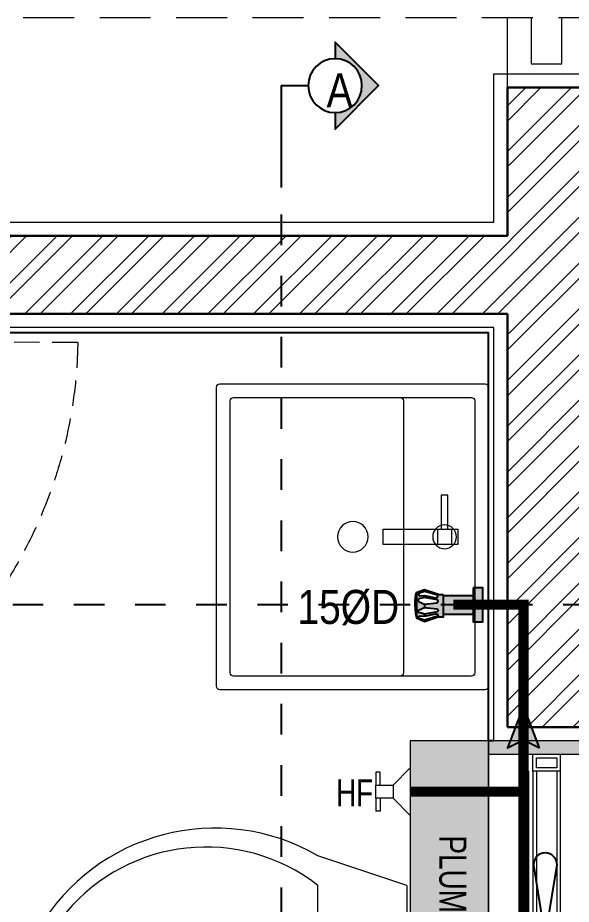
# Model space of a CAD drawing. Header units: inches. Extents: x 899679 to 12882928, y -3363313 to 527800.
# Drawn here: x 963761 to 964575, y 507794 to 509098 of the extents above; entities that cross this region are included whole.
import ezdxf
from ezdxf.enums import TextEntityAlignment as Align

# ---------------------------------------------------------------- set-up
doc = ezdxf.new("R2010")
doc.units = ezdxf.units.IN
doc.header["$LTSCALE"] = 150
doc.linetypes.add('Dash', pattern=[6, 3, -3])
doc.linetypes.add('HIDDEN', pattern=[0.375, 0.25, -0.125])
for name, color, linetype, lineweight in [('46', 46, 'Continuous', 5), ('ELE', 6, 'Continuous', 25), ('ele02', 4, 'Continuous', 9), ('ele03', 147, 'Continuous', 5), ('g-cen-sym', 8, 'Continuous', 25), ('g-dot', 8, 'HIDDEN', 9), ('g-ele-02', 8, 'Continuous', 9), ('g-ele-3', 8, 'Continuous', 0), ('g-ele02', 8, 'Continuous', 9), ('g-text', 8, 'Continuous', 9), ('P.FIXTURE-MSA', 8, 'Continuous', 5), ('P_Water Supply Downtake pipe', 3, 'Continuous', 25), ('PLASTER', 3, 'Continuous', 9), ('SHEET', 7, 'Continuous', 13), ('TILE', 8, 'Continuous', 13), ('WALL HATCH-MSA', 251, 'Continuous', 9), ('WALL-MSA', 32, 'Continuous', 30), ('WINDOW-MSA', 50, 'Continuous', 13)]:
    doc.layers.add(name, color=color, linetype=linetype, lineweight=lineweight)
for name, color, linetype in [('g-sol250', 8, 'Continuous'), ('P_SANITARY', 7, 'Continuous'), ('TILE SECTION', 152, 'Continuous')]:
    doc.layers.add(name, color=color, linetype=linetype)
doc.styles.add('arial unicode', font='swisscl.ttf', dxfattribs={"height": 165})
doc.styles.add('PLUMBING TEXT', font='ARIALN.TTF')
doc.styles.add('SWINS', font='swissc.ttf')

# ---------------------------------------------------------------- blocks, each defined once
blk = doc.blocks.new('A$C90003454')
at = {"layer": '46'}
for points in [[(61, 43.86744019016623), (61, 83.86744019016623), (41, 83.86744019016623), (41, 43.86744019016623)], [(689, 83.86744019016623), (689, 43.86744019016623), (709, 43.86744019016623), (709, 83.86744019016623)]]:
    blk.add_hatch(color=256, dxfattribs=at).paths.add_polyline_path(points)
at = {"layer": 'g-sol250'}
h = blk.add_hatch(color=256, dxfattribs=at)
h.dxf.hatch_style = 1
h.paths.add_polyline_path([(60, -27.99999954551458), (40, -27.99999954574741), (40, 42.00000045448542), (60, 42.00000045448542)])
h.paths.add_polyline_path([(40, -27.99999954551458), (20, -27.99999954551458), (20, 151.0000004544854), (40, 151.0000004544854)])
h = blk.add_hatch(color=256, dxfattribs=at)
h.dxf.hatch_style = 1
h.paths.add_polyline_path([(710, -27.99999954551458), (690, -27.99999954574741), (690, 42.00000045448542), (710, 42.00000045448542)])
h.paths.add_polyline_path([(730, -27.99999954551458), (710, -27.99999954551458), (710, 151.000000454369), (730, 151.0000004546018)])
at = {"layer": 'g-dot', "linetype": 'HIDDEN'}
blk.add_lwpolyline([(708.0000086771324, 778.1736657531001), (709, 80.0014110840857)], dxfattribs=at)
blk.add_arc((718.4141859840602, 100.0001017961185), 678.2535204022481, 90.87977700367651, 182.8507157516612, dxfattribs=at)
at = {"layer": 'g-ele-02', "ltscale": 750}
for p, q in [((40, 42.00000045448542), (60, 42.00000045448542)), ((40, -27.99999954551458), (40, 38.13397134840488)), ((20, -27.99999954551458), (40, -27.99999954551458))]:
    blk.add_line(p, q, dxfattribs=at)
for points in [[(20, 151.0000004544854), (20, -27.99999954551458), (40, -27.99999954551458), (40, 151.0000004544854)], [(710, 151.0000004544854), (710, -27.99999954551458), (730, -27.99999954551458), (730, 151.0000004544854)], [(40, -27.99999954551458), (40, 42.00000045448542), (60, 42.00000045448542), (60, -27.99999954551458)], [(690, -27.99999954551458), (690, 42.00000045448542), (710, 42.00000045448542), (710, -27.99999954551458)]]:
    blk.add_lwpolyline(points, close=True, dxfattribs=at)
at = {"layer": 'g-ele-3'}
for p, q in [((40, 62.00000045448542), (40, 42.00000045448542)), ((40, 42.00000045448542), (690, 42.00000045448542))]:
    blk.add_line(p, q, dxfattribs=at)
at = {"layer": 'g-ele02'}
for p, q in [((41, 43.86744019016623), (41, 83.86744019016623)), ((41, 83.86744019016623), (61, 83.86744019016623)), ((689, 83.86744019016623), (61, 83.86744019016623)), ((61, 83.86744019016623), (61, 43.86744019016623)), ((689, 82.86744019016623), (61, 82.86744019016623)), ((61, 43.86744019016623), (41, 43.86744019016623)), ((689, 44.86744019016623), (61, 44.86744019016623)), ((689, 43.86744019016623), (61, 43.86744019016623))]:
    blk.add_line(p, q, dxfattribs=at)
blk.add_lwpolyline([(689, 43.86744019016623), (709, 43.86744019016623), (709, 83.86744019016623), (689, 83.86744019016623)], close=True, dxfattribs=at)
at = {"layer": 'TILE'}
for p, q in [((63.95024102553725, 44.86744019016623, 0.0001237426053477542), (63.95024102553725, 82.86744019016623, 0.0001237426053477542)), ((70.20024102553725, 44.86744019016623, 0.0001237426053477542), (70.20024102553725, 82.86744019016623, 0.0001237426053477542)), ((76.45024102553725, 44.86744019016623, 0.0001237426053477542), (76.45024102553725, 82.86744019016623, 0.0001237426053477542)), ((82.70024107769132, 44.86744019016623, 0.0001237426053477542), (82.70024107769132, 82.86744019016623, 0.0001237426053477542)), ((88.95024107769132, 44.86744019016623, 0.0001237426053477542), (88.95024107769132, 82.86744019016623, 0.0001237426053477542)), ((95.20024107769132, 44.86744019016623, 0.0001237426053477542), (95.20024107769132, 82.86744019016623, 0.0001237426053477542)), ((101.4502410776913, 44.86744019016623, 0.0001237426053477542), (101.4502410776913, 82.86744019016623, 0.0001237426053477542)), ((107.7002410776913, 44.86744019016623, 0.0001237426053477542), (107.7002410776913, 82.86744019016623, 0.0001237426053477542)), ((113.9502410776913, 44.86744019016623, 0.0001237426053477542), (113.9502410776913, 82.86744019016623, 0.0001237426053477542)), ((120.2002410776913, 44.86744019016623, 0.0001237426053477542), (120.2002410776913, 82.86744019016623, 0.0001237426053477542)), ((126.4502410776913, 44.86744019016623, 0.0001237426053477542), (126.4502410776913, 82.86744019016623, 0.0001237426053477542)), ((132.7002410776913, 44.86744019016623, 0.0001237426053477542), (132.7002410776913, 82.86744019016623, 0.0001237426053477542)), ((138.9502410776913, 44.86744019016623, 0.0001237426053477542), (138.9502410776913, 82.86744019016623, 0.0001237426053477542)), ((145.2002410776913, 44.86744019016623, 0.0001237426053477542), (145.2002410776913, 82.86744019016623, 0.0001237426053477542)), ((151.4502410776913, 44.86744019016623, 0.0001237426053477542), (151.4502410776913, 82.86744019016623, 0.0001237426053477542)), ((157.7002410776913, 44.86744019016623, 0.0001237426053477542), (157.7002410776913, 82.86744019016623, 0.0001237426053477542)), ((163.9502410776913, 44.86744019016623, 0.0001237426053477542), (163.9502410776913, 82.86744019016623, 0.0001237426053477542)), ((170.2002410776913, 44.86744019016623, 0.0001237426053477542), (170.2002410776913, 82.86744019016623, 0.0001237426053477542)), ((176.4502410776913, 44.86744019016623, 0.0001237426053477542), (176.4502410776913, 82.86744019016623, 0.0001237426053477542)), ((182.7002410776913, 44.86744019016623, 0.0001237426053477542), (182.7002410776913, 82.86744019016623, 0.0001237426053477542)), ((188.9502410776913, 44.86744019016623, 0.0001237426053477542), (188.9502410776913, 82.86744019016623, 0.0001237426053477542)), ((195.2002410776913, 44.86744019016623, 0.0001237426053477542), (195.2002410776913, 82.86744019016623, 0.0001237426053477542)), ((201.4502410776913, 44.86744019016623, 0.0001237426053477542), (201.4502410776913, 82.86744019016623, 0.0001237426053477542)), ((207.7002410776913, 44.86744019016623, 0.0001237426053477542), (207.7002410776913, 82.86744019016623, 0.0001237426053477542)), ((213.9502410776913, 44.86744019016623, 0.0001237426053477542), (213.9502410776913, 82.86744019016623, 0.0001237426053477542)), ((220.2002410776913, 44.86744019016623, 0.0001237426053477542), (220.2002410776913, 82.86744019016623, 0.0001237426053477542)), ((226.4502410776913, 44.86744019016623, 0.0001237426053477542), (226.4502410776913, 82.86744019016623, 0.0001237426053477542)), ((232.7002410776913, 44.86744019016623, 0.0001237426053477542), (232.7002410776913, 82.86744019016623, 0.0001237426053477542)), ((238.9502410776913, 44.86744019016623, 0.0001237426053477542), (238.9502410776913, 82.86744019016623, 0.0001237426053477542)), ((245.2002410776913, 44.86744019016623, 0.0001237426053477542), (245.2002410776913, 82.86744019016623, 0.0001237426053477542)), ((245.2002410776913, 44.86744019016623, 0.0001237426053477542), (245.2002410776913, 82.86744019016623, 0.0001237426053477542)), ((251.4502410776913, 44.86744019016623, 0.0001237426053477542), (251.4502410776913, 82.86744019016623, 0.0001237426053477542)), ((251.4502410776913, 44.86744019016623, 0.0001237426053477542), (251.4502410776913, 82.86744019016623, 0.0001237426053477542)), ((257.7002410776913, 44.86744019016623, 0.0001237426053477542), (257.7002410776913, 82.86744019016623, 0.0001237426053477542)), ((257.7002410776913, 44.86744019016623, 0.0001237426053477542), (257.7002410776913, 82.86744019016623, 0.0001237426053477542)), ((263.9502410776913, 44.86744019016623, 0.0001237426053477542), (263.9502410776913, 82.86744019016623, 0.0001237426053477542)), ((263.9502410776913, 44.86744019016623, 0.0001237426053477542), (263.9502410776913, 82.86744019016623, 0.0001237426053477542)), ((270.2002410776913, 44.86744019016623, 0.0001237426053477542), (270.2002410776913, 82.86744019016623, 0.0001237426053477542)), ((270.2002410776913, 44.86744019016623, 0.0001237426053477542), (270.2002410776913, 82.86744019016623, 0.0001237426053477542)), ((276.4502410776913, 44.86744019016623, 0.0001237426053477542), (276.4502410776913, 82.86744019016623, 0.0001237426053477542)), ((276.4502410776913, 44.86744019016623, 0.0001237426053477542), (276.4502410776913, 82.86744019016623, 0.0001237426053477542)), ((282.7002410776913, 44.86744019016623, 0.0001237426053477542), (282.7002410776913, 82.86744019016623, 0.0001237426053477542)), ((282.7002410776913, 44.86744019016623, 0.0001237426053477542), (282.7002410776913, 82.86744019016623, 0.0001237426053477542)), ((288.9502410776913, 44.86744019016623, 0.0001237426053477542), (288.9502410776913, 82.86744019016623, 0.0001237426053477542)), ((288.9502410776913, 44.86744019016623, 0.0001237426053477542), (288.9502410776913, 82.86744019016623, 0.0001237426053477542)), ((295.2002410776913, 44.86744019016623, 0.0001237426053477542), (295.2002410776913, 82.86744019016623, 0.0001237426053477542)), ((301.4502410776913, 44.86744019016623, 0.0001237426053477542), (301.4502410776913, 82.86744019016623, 0.0001237426053477542)), ((307.7002410776913, 44.86744019016623, 0.0001237426053477542), (307.7002410776913, 82.86744019016623, 0.0001237426053477542)), ((313.9502410776913, 44.86744019016623, 0.0001237426053477542), (313.9502410776913, 82.86744019016623, 0.0001237426053477542)), ((320.2002410776913, 44.86744019016623, 0.0001237426053477542), (320.2002410776913, 82.86744019016623, 0.0001237426053477542)), ((326.4502410776913, 44.86744019016623, 0.0001237426053477542), (326.4502410776913, 82.86744019016623, 0.0001237426053477542)), ((332.7002410776913, 44.86744019016623, 0.0001237426053477542), (332.7002410776913, 82.86744019016623, 0.0001237426053477542)), ((338.9502410776913, 44.86744019016623, 0.0001237426053477542), (338.9502410776913, 82.86744019016623, 0.0001237426053477542)), ((338.9502410255373, 44.86744019016623, 0.0001237426053477542), (338.9502410255373, 82.86744019016623, 0.0001237426053477542)), ((345.2002410776913, 44.86744019016623, 0.0001237426053477542), (345.2002410776913, 82.86744019016623, 0.0001237426053477542)), ((351.4502410776913, 44.86744019016623, 0.0001237426053477542), (351.4502410776913, 82.86744019016623, 0.0001237426053477542)), ((357.7002410776913, 44.86744019016623, 0.0001237426053477542), (357.7002410776913, 82.86744019016623, 0.0001237426053477542)), ((363.9502410776913, 44.86744019016623, 0.0001237426053477542), (363.9502410776913, 82.86744019016623, 0.0001237426053477542)), ((370.2002410776913, 44.86744019016623, 0.0001237426053477542), (370.2002410776913, 82.86744019016623, 0.0001237426053477542)), ((376.4502410776913, 44.86744019016623, 0.0001237426053477542), (376.4502410776913, 82.86744019016623, 0.0001237426053477542)), ((382.7002410776913, 44.86744019016623, 0.0001237426053477542), (382.7002410776913, 82.86744019016623, 0.0001237426053477542)), ((388.9502410776913, 44.86744019016623, 0.0001237426053477542), (388.9502410776913, 82.86744019016623, 0.0001237426053477542)), ((395.2002410776913, 44.86744019016623, 0.0001237426053477542), (395.2002410776913, 82.86744019016623, 0.0001237426053477542)), ((401.4502410776913, 44.86744019016623, 0.0001237426053477542), (401.4502410776913, 82.86744019016623, 0.0001237426053477542)), ((407.7002410776913, 44.86744019016623, 0.0001237426053477542), (407.7002410776913, 82.86744019016623, 0.0001237426053477542)), ((413.9502410776913, 44.86744019016623, 0.0001237426053477542), (413.9502410776913, 82.86744019016623, 0.0001237426053477542)), ((420.2002410776913, 44.86744019016623, 0.0001237426053477542), (420.2002410776913, 82.86744019016623, 0.0001237426053477542)), ((426.4502410776913, 44.86744019016623, 0.0001237426053477542), (426.4502410776913, 82.86744019016623, 0.0001237426053477542)), ((432.7002410776913, 44.86744019016623, 0.0001237426053477542), (432.7002410776913, 82.86744019016623, 0.0001237426053477542)), ((438.9502410776913, 44.86744019016623, 0.0001237426053477542), (438.9502410776913, 82.86744019016623, 0.0001237426053477542)), ((445.2002410776913, 44.86744019016623, 0.0001237426053477542), (445.2002410776913, 82.86744019016623, 0.0001237426053477542)), ((451.4502410776913, 44.86744019016623, 0.0001237426053477542), (451.4502410776913, 82.86744019016623, 0.0001237426053477542)), ((457.7002410776913, 44.86744019016623, 0.0001237426053477542), (457.7002410776913, 82.86744019016623, 0.0001237426053477542)), ((463.9502410776913, 44.86744019016623, 0.0001237426053477542), (463.9502410776913, 82.86744019016623, 0.0001237426053477542)), ((470.2002410776913, 44.86744019016623, 0.0001237426053477542), (470.2002410776913, 82.86744019016623, 0.0001237426053477542)), ((476.4502410776913, 44.86744019016623, 0.0001237426053477542), (476.4502410776913, 82.86744019016623, 0.0001237426053477542)), ((482.7002410776913, 44.86744019016623, 0.0001237426053477542), (482.7002410776913, 82.86744019016623, 0.0001237426053477542)), ((482.7002410888672, 44.86744019016623, 0.0001237426053477542), (482.7002410888672, 82.86744019016623, 0.0001237426053477542)), ((488.9502410776913, 44.86744019016623, 0.0001237426053477542), (488.9502410776913, 82.86744019016623, 0.0001237426053477542)), ((488.9502410888672, 44.86744019016623, 0.0001237426053477542), (488.9502410888672, 82.86744019016623, 0.0001237426053477542)), ((495.2002410776913, 44.86744019016623, 0.0001237426053477542), (495.2002410776913, 82.86744019016623, 0.0001237426053477542)), ((495.2002410888672, 44.86744019016623, 0.0001237426053477542), (495.2002410888672, 82.86744019016623, 0.0001237426053477542)), ((501.4502410776913, 44.86744019016623, 0.0001237426053477542), (501.4502410776913, 82.86744019016623, 0.0001237426053477542)), ((501.4502410888672, 44.86744019016623, 0.0001237426053477542), (501.4502410888672, 82.86744019016623, 0.0001237426053477542)), ((507.7002410776913, 44.86744019016623, 0.0001237426053477542), (507.7002410776913, 82.86744019016623, 0.0001237426053477542)), ((507.7002410888672, 44.86744019016623, 0.0001237426053477542), (507.7002410888672, 82.86744019016623, 0.0001237426053477542)), ((513.9502410776913, 44.86744019016623, 0.0001237426053477542), (513.9502410776913, 82.86744019016623, 0.0001237426053477542)), ((513.9502410888672, 44.86744019016623, 0.0001237426053477542), (513.9502410888672, 82.86744019016623, 0.0001237426053477542)), ((520.2002410776913, 44.86744019016623, 0.0001237426053477542), (520.2002410776913, 82.86744019016623, 0.0001237426053477542)), ((520.2002410888672, 44.86744019016623, 0.0001237426053477542), (520.2002410888672, 82.86744019016623, 0.0001237426053477542)), ((526.4502410776913, 44.86744019016623, 0.0001237426053477542), (526.4502410776913, 82.86744019016623, 0.0001237426053477542)), ((526.4502410888672, 44.86744019016623, 0.0001237426053477542), (526.4502410888672, 82.86744019016623, 0.0001237426053477542)), ((532.7002410888672, 44.86744019016623, 0.0001237426053477542), (532.7002410888672, 82.86744019016623, 0.0001237426053477542)), ((538.9502410888672, 44.86744019016623, 0.0001237426053477542), (538.9502410888672, 82.86744019016623, 0.0001237426053477542)), ((545.2002410888672, 44.86744019016623, 0.0001237426053477542), (545.2002410888672, 82.86744019016623, 0.0001237426053477542)), ((551.4502410888672, 44.86744019016623, 0.0001237426053477542), (551.4502410888672, 82.86744019016623, 0.0001237426053477542)), ((557.7002410888672, 44.86744019016623, 0.0001237426053477542), (557.7002410888672, 82.86744019016623, 0.0001237426053477542)), ((563.9502410888672, 44.86744019016623, 0.0001237426053477542), (563.9502410888672, 82.86744019016623, 0.0001237426053477542)), ((570.2002410888672, 44.86744019016623, 0.0001237426053477542), (570.2002410888672, 82.86744019016623, 0.0001237426053477542)), ((576.4502410888672, 44.86744019016623, 0.0001237426053477542), (576.4502410888672, 82.86744019016623, 0.0001237426053477542)), ((582.7002410888672, 44.86744019016623, 0.0001237426053477542), (582.7002410888672, 82.86744019016623, 0.0001237426053477542)), ((588.9502410888672, 44.86744019016623, 0.0001237426053477542), (588.9502410888672, 82.86744019016623, 0.0001237426053477542)), ((595.2002410888672, 44.86744019016623, 0.0001237426053477542), (595.2002410888672, 82.86744019016623, 0.0001237426053477542)), ((601.4502410888672, 44.86744019016623, 0.0001237426053477542), (601.4502410888672, 82.86744019016623, 0.0001237426053477542)), ((607.7002410888672, 44.86744019016623, 0.0001237426053477542), (607.7002410888672, 82.86744019016623, 0.0001237426053477542)), ((613.9502410888672, 44.86744019016623, 0.0001237426053477542), (613.9502410888672, 82.86744019016623, 0.0001237426053477542)), ((620.2002410888672, 44.86744019016623, 0.0001237426053477542), (620.2002410888672, 82.86744019016623, 0.0001237426053477542)), ((626.4502410888672, 44.86744019016623, 0.0001237426053477542), (626.4502410888672, 82.86744019016623, 0.0001237426053477542)), ((632.7002410888672, 44.86744019016623, 0.0001237426053477542), (632.7002410888672, 82.86744019016623, 0.0001237426053477542)), ((638.9502410888672, 44.86744019016623, 0.0001237426053477542), (638.9502410888672, 82.86744019016623, 0.0001237426053477542)), ((645.2002410888672, 44.86744019016623, 0.0001237426053477542), (645.2002410888672, 82.86744019016623)), ((651.4502410888672, 44.86744019016623, 0.0001237426053477542), (651.4502410888672, 82.86744019016623, 0.0001237426053477542)), ((657.7002410888672, 44.86744019016623, 0.0001237426053477542), (657.7002410888672, 82.86744019016623, 0.0001237426053477542)), ((663.9502410888672, 44.86744019016623, 0.0001237426053477542), (663.9502410888672, 82.86744019016623, 0.0001237426053477542)), ((670.2002410888672, 44.86744019016623, 0.0001237426053477542), (670.2002410888672, 82.86744019016623, 0.0001237426053477542)), ((676.4502410888672, 44.86744019016623, 0.0001237426053477542), (676.4502410888672, 82.86744019016623, 0.0001237426053477542)), ((682.7002410888672, 44.86744019016623, 0.0001237426053477542), (682.7002410888672, 82.86744019016623, 0.0001237426053477542)), ((688.9502410888672, 44.86744019016623, 0.0001237426053477542), (688.9502410888672, 82.86744019016623, 0.0001237426053477542))]:
    blk.add_line(p, q, dxfattribs=at)
at = {"layer": 'TILE SECTION'}
blk.add_line((19.99999997019768, 139.0000004544854, 1.390123540723209e-07), (19.99999997019768, 147.0000004544854, 1.76020270359345e-07), dxfattribs=at)
blk.add_lwpolyline([(28, -27.99999954551458), (28, -28)], dxfattribs=at)
blk = doc.blocks.new('sec')
at = {"layer": 'g-cen-sym'}
h = blk.add_hatch(color=256, dxfattribs=at)
h.paths.add_polyline_path([(2.73e-14, 537.5273218287452), (-107.956475941309, 429.5708458874361), (-107.956475941309, 399.1607016395453, -0.2062306983916904), (2.730000000001706e-14, 445.6665243379758, -0.4142135623730596), (148.5555081145527, 297.1110162260618), (240.4163056053222, 297.1110162260618)])
h.paths.add_polyline_path([(-107.956475941309, 399.1607016395454), (-107.956475941309, 429.5708458874361), (-138.1869732997017, 399.3403485290693), (-138.1869732997017, 351.6371512499004, -0.09565303018648871)])
h.paths.add_polyline_path([(-138.1869732997017, 399.3403485290693), (-168.4174706606815, 369.1098511680636), (-168.4174706606815, 297.1110162260618), (-148.5555081119139, 297.1110162260618, -0.09423427136048851), (-138.1869732997017, 351.6371512499004)])
h.paths.add_polyline_path([(-168.4174706580426, 369.1098511680636), (-204.6941080129084, 332.8332138158367), (-204.6941080129084, 297.1110162260618), (-168.4174706606815, 297.1110162260618)])
h.paths.add_polyline_path([(-204.6941080129084, 332.8332138158367), (-240.4163056027092, 297.1110162260618), (-204.6941080129084, 297.1110162260618)])
for q in [(2.73e-14, 148.5555081130354), (-561.6378324203346, 0)]:
    blk.add_line((0, 0), q, dxfattribs=at)
blk.add_lwpolyline([(-148.5555081119139, 297.1110162260618), (-240.4163056027092, 297.1110162260618), (2.73e-14, 537.5273218287452), (240.4163056053222, 297.1110162260618), (148.5555081145527, 297.1110162260618)], dxfattribs=at)
blk.add_circle((2.73e-14, 297.1110162260618), 148.5555081130354, dxfattribs=at)
blk = doc.blocks.new('ewc')
at = {"linetype": 'Continuous'}
for p, q in [((6.000000000021826, 101.599999135622), (158.4000000000451, 152.3999991355522)), ((6.000000000021826, 24.57502629797091), (6.000000000021826, 101.599999135622)), ((158.4000000000451, 101.599999135622), (158.4000000000451, -101.6000008644478)), ((6.000000000021826, -101.6000008644478), (6.000000000021826, -24.57502391314483)), ((6.000000000021826, -101.6000008644478), (158.4000000000451, -152.4000008643779))]:
    blk.add_line(p, q, dxfattribs=at)
for points in [[(14.69999999997526, -15.87502045519068), (2.18279e-11, -30.5750262979127), (2.18279e-11, 30.57502629797091), (14.69999999997526, 15.87502629801747)], [(14.69999999997526, 9.524999135552207), (35.09999999999855, 9.524999135552207), (35.09999999999855, -9.52500086449436), (14.69999999997526, -9.52500086449436)]]:
    blk.add_lwpolyline(points, close=True, dxfattribs=at)
for centre, radius, start, end in [((334.6003760970416, -151.6075776776415), 351.3777508359386, 30.46294972132546, 120.0965059132994), ((350.166366009762, -145.4049900448299), 312.7060038516717, 39.84628294043039, 127.8249367280076), ((532.3713892993037, -8.644419722e-07), 79.81336324384073, 316.4848892072429, 43.51511079275708), ((539.3991887490483, 0.0005310428678058), 101.6, 344.8605283250158, 15.13947077070725), ((334.6003760970416, 151.607575948874), 351.3777508359386, 239.9034940867005, 329.5370502786747), ((350.166366009762, 145.4049883160623), 312.7060038516717, 232.1750632719923, 320.1537170595696)]:
    blk.add_arc(centre, radius, start, end, dxfattribs=at)
blk = doc.blocks.new('TAP-1')
for p, q in [((9.525013580918312, -44.44999999995343), (28.57501366082579, -44.44999999995343)), ((9.525013580918312, -50.80000000004657), (28.57501366082579, -50.80000000004657)), ((28.57501366082579, -44.44999999995343), (28.57501366082579, -50.80000000004657))]:
    blk.add_line(p, q)
for points in [[(-9.52499020472169, -25.40001328103244), (-34.92501358129084, 0), (34.92501358129084, 0), (9.525013580918312, -25.40002716239542)], [(-9.524986418895423, -44.44999999995343), (-28.5749864988029, -44.44999999995343), (-28.5749864988029, -50.80000000004657), (-9.524986418895423, -50.80000000004657)]]:
    blk.add_lwpolyline(points)
blk.add_lwpolyline([(9.525013580918312, -25.40000000002328), (9.525013580918312, -50.80000000004657), (-9.524986418895423, -50.80000000004657), (-9.524986418895423, -25.40000000002328)], close=True)
blk = doc.blocks.new('G$CDDA0B9F1')
for p, q in [((-5, 225), (-395, 225)), ((-400, 220), (-400, -220)), ((0, -220), (0, 220)), ((-380, 200), (-380, -200)), ((-130, 205), (-375, 205)), ((-25, 205), (-130, 205)), ((-125, -200), (-125, 200)), ((-20, -200), (-20, 200)), ((-375, -205), (-130, -205)), ((-130, -205), (-25, -205)), ((-395, -225), (-5, -225))]:
    blk.add_line(p, q)
at = {"elevation": 0.003664417343984999}
blk.add_lwpolyline([(-155.0000000372529, -11.39126687496901), (-44.9999999627471, -11.39126687496901), (-44.9999999627471, 11.39126687124372), (-155.0000000372529, 11.39126687124372)], close=True, dxfattribs=at)
for points in [[(-74.49908548593521, -11.39230860024691), (-54.49908552318811, -11.39230860024691), (-54.49908552318811, 11.39022514596581), (-74.49908548593521, 11.39022514596581)], [(-59.49908550456166, -11.39230860024691), (-59.49908550456166, -61.39230860024691), (-69.49908550456166, -61.39230860024691), (-69.49908550456166, -11.39230860024691)]]:
    blk.add_lwpolyline(points, close=True)
for centre, radius in [((-199.5, 0), 22.5), ((-64.5, 0), 17.5)]:
    blk.add_circle(centre, radius)
for centre, radius, start, end in [((-394.9999999999999, 220.0000000002327), 5.000000000000085, 90.00000000000131, 179.999999999999), ((-5, 220.0000000002328), 5, 0, 90), ((-374.9999999999999, 200.0000000002327), 5.000000000000085, 90.00000000000131, 179.999999999999), ((-130, 200.0000000002328), 5, 0, 90), ((-25, 200.0000000002328), 5, 0, 90), ((-375.0000000000001, -200.0000000000001), 4.999999999999943, 179.9999999999993, 270.0000000000007), ((-130, -200), 5, 270, 0), ((-25, -200), 5, 270, 0), ((-395.0000000000001, -220.0000000000001), 4.999999999999943, 179.9999999999993, 270.0000000000007), ((-5, -220), 5, 270, 0)]:
    blk.add_arc(centre, radius, start, end)
blk = doc.blocks.new('G$CB4442A9C')
at = {"layer": 'g-sol250'}
h = blk.add_hatch(color=251, dxfattribs=at)
h.dxf.hatch_style = 1
h.paths.add_polyline_path([(-628.0000000031432, 1995.22784962086), (-743.0000000342261, 1995.22784962086), (-743.0000000342261, 1395.227849621326), (-628.0000000031432, 1395.227849621326)])
h = blk.add_hatch(color=251, dxfattribs=at)
h.dxf.hatch_style = 1
h.paths.add_polyline_path([(-628.0000000031432, 1995.227849620511), (-628.0000000031432, 1975.227849620511), (-457.0000000428408, 1975.227849620511), (-457.0000000428408, 1995.227849620511)])
at = {"layer": 'WALL HATCH-MSA'}
h = blk.add_hatch(dxfattribs=at)
h.set_pattern_fill('ANSI32', color=251, scale=5)
h.set_pattern_definition([(45, (-961714.5419548996, -538284.7017676515), (-33.67596045400933, 33.67596045400933), []), (45, (-961692.0913048995, -538284.7017676515), (-33.67596045400933, 33.67596045400933), [])])
h.paths.add_polyline_path([(-2495.399999602116, 2738.22784962086), (-2495.399999602116, 2623.22784962086), (-600, 2623.22784962086), (-600, 2015.22784962086), (-485, 2015.22784962086), (-485, 2508.22784962086), (0, 2508.22784962086), (1.164153218269348e-10, 2738.227849620744), (-484.999999814434, 2738.22784962086), (-484.999999814434, 2956.127849635668), (-599.999999814434, 2956.127849641023), (-599.999999814434, 2738.22784962086), (-1780.399999908637, 2738.22784962086), (-1780.399999908637, 3043.909949447494), (-1895.399999908521, 3043.909949447378), (-1895.399999908637, 2738.22784962086)])
at = {"layer": 'ELE', "color": 251, "elevation": -0.3206779567362978}
blk.add_lwpolyline([(-542.9243938508444, 1714.018883789075), (-527.0190565320663, 1812.719187209499, 1), (-561.7705521616153, 1812.719187209499), (-545.8652148428373, 1714.018883789075)], format="xyb", dxfattribs=at)
at = {"layer": 'ele02', "color": 251, "elevation": 1.994536980021167e-09}
for points in [[(-562.499988888856, 1950.227849620511), (-562.499988888856, 1975.227849620511), (-522.499988888856, 1975.227849620511), (-522.499988888856, 1950.227849620511)], [(-557.4999858788215, 1955.227852630545), (-557.4999858788215, 1970.227846610476), (-527.4999918988906, 1970.227846610476), (-527.4999918988906, 1955.227852630545)]]:
    blk.add_lwpolyline(points, close=True, dxfattribs=at)
at = {"layer": 'ele03', "color": 251}
for p, q in [((-628.0000000031432, 1975.227849620511), (-628.000022266293, 1415.227849620162)), ((-627.9999999603024, 1975.211088118842), (-628.0000222234521, 1415.211088118493)), ((-574.0000109057873, 1950.211088118842), (-574.0000295955688, 1440.211088118493)), ((-569.0000076964498, 1950.211088118842), (-569.0000267708674, 1440.211088118493)), ((-562.4999998123385, 1950.227849620511), (-562.5000185021199, 1440.227849620162)), ((-557.4999966030009, 1950.227849620511), (-557.5000156774186, 1440.227849620162)), ((-527.5000028223731, 1950.227849620511), (-527.500021695625, 1440.227849620162)), ((-522.4999997639097, 1950.227849620511), (-522.5000111558475, 1440.227849620162))]:
    blk.add_line(p, q, dxfattribs=at)
at = {"layer": 'g-cen-sym', "color": 251, "linetype": 'Dash', "lineweight": -3, "ltscale": 0.1}
for p, q in [((-932.8912417226238, 2859.235135957832), (-932.8912417226238, 189.1057121540653)), ((-2317.907000987558, 2195.443036440993), (-196.5792402785737, 2195.443036440993))]:
    blk.add_line(p, q, dxfattribs=at)
at = {"layer": 'g-ele-02', "color": 251, "linetype": 'Continuous'}
blk.add_lwpolyline([(-628.0000000031432, 1995.22784962086), (-628.0000000031432, 1975.22784962086), (-457.0000000428408, 1975.227849620511), (-457.0000000428408, 1995.227849620511)], close=True, dxfattribs=at)
at = {"layer": 'P.FIXTURE-MSA', "color": 251}
blk.add_lwpolyline([(-628.0000000031432, 1995.22784962086), (-743, 1995.22784962086), (-743, 1395.227849621326), (-628.0000000031432, 1395.227849621326)], close=True, dxfattribs=at)
at = {"layer": 'PLASTER', "color": 251}
for points in [[(-1760.399999908637, 3058.909949447378), (-1760.399999908637, 2758.22784962086), (-619.999999814434, 2758.22784962086), (-619.999999814434, 2976.127849641955), (-464.999999814434, 2976.127849634737), (-464.999999814434, 2758.22784962086), (0, 2758.22784962086)], [(0, 2488.22784962086), (-465, 2488.22784962086), (-465, 1995.22784962086), (-620, 1995.22784962086), (-620, 2603.22784962086), (-2495.399999602232, 2603.22784962086)]]:
    blk.add_lwpolyline(points, dxfattribs=at)
at = {"layer": 'SHEET', "color": 251, "linetype": 'HIDDEN', "ltscale": 2}
blk.add_lwpolyline([(-2495.399999602232, 102.0041043459205), (0, 102.0041043459205), (0, 3058.909949447378), (-2495.399999602232, 3058.909949447378)], close=True, dxfattribs=at)
at = {"layer": 'TILE SECTION', "color": 251}
blk.add_lwpolyline([(-620, 1995.22784962086), (-628, 1995.22784962086), (-628, 2595.22784962086), (-1859.399999908637, 2595.22784962086)], dxfattribs=at)
at = {"layer": 'WALL-MSA', "color": 251}
for p, q in [((-484.999999814434, 2956.127849635668), (-599.999999814434, 2956.127849641023)), ((-599.999999814434, 2738.22784962086), (-599.999999814434, 2956.127849641023)), ((-599.999999814434, 2738.22784962086), (-1780.399999908637, 2738.22784962086)), ((-600, 2623.22784962086), (-2495.399999602232, 2623.22784962086)), ((-600, 2623.22784962086), (-600, 2015.22784962086)), ((-600, 2015.22784962086), (-485, 2015.22784962086))]:
    blk.add_line(p, q, dxfattribs=at)
at = {"layer": 'WINDOW-MSA', "color": 251}
blk.add_line((-599.999999916181, 2956.127849635668), (-599.999999913387, 3058.909949447378), dxfattribs=at)
blk.add_lwpolyline([(-564.9999999144347, 3058.909949447378), (-564.999999916181, 2991.127849635668), (-519.999999916181, 2991.127849635668), (-519.9999999144347, 3058.909949447378)], dxfattribs=at)
at = {"layer": 'g-cen-sym', "color": 251, "linetype": 'Dash', "lineweight": -3, "ltscale": 0.1, "xscale": -0.2666666667908428, "yscale": 0.2666666667908428, "zscale": 0.2666666667908428, "rotation": 269.9999991195479}
blk.add_blockref('sec', (-932.8912394213257, 2959.005224672845), dxfattribs=at)
at = {"layer": 'g-dot', "color": 251, "ltscale": 0.2, "xscale": -1, "rotation": 270}
blk.add_blockref('A$C90003454', (-2010.400000363123, 1873.22784962086), dxfattribs=at)
at = {"layer": 'P.FIXTURE-MSA', "color": 251, "xscale": -1, "rotation": 180}
blk.add_blockref('G$CDDA0B9F1', (-628, 2295.22784962086), dxfattribs=at)
at = {"layer": 'P.FIXTURE-MSA', "color": 251, "rotation": 269.9999999999999}
blk.add_blockref('TAP-1', (-743, 1920.227849621093), dxfattribs=at)
at = {"layer": 'P.FIXTURE-MSA', "color": 251, "xscale": 0.8580354073040002, "yscale": 0.8580354073040002, "zscale": 0.8580354073040002, "rotation": 180}
blk.add_blockref('ewc', (-743, 1695.227849621326), dxfattribs=at)
at = {"layer": 'g-cen-sym', "color": 251, "linetype": 'Dash', "lineweight": -3, "ltscale": 0.1, "style": 'SWINS'}
blk.add_text('A', height=50, dxfattribs=at).set_placement((-846.938607977354, 2952.293297620956, 2.375956986711003e-09), align=Align.MIDDLE_CENTER)
at = {"layer": 'g-text', "color": 251, "style": 'arial unicode'}
blk.add_text('HF', height=40, dxfattribs=at).set_placement((-852.2730612829328, 1898.564845970948, 3.051721925909947e-06))
blk.add_text('PLUMBING WALL', height=40, rotation=270, dxfattribs=at).set_placement((-700.2645298640709, 1855.766132782213, 3.051721925909947e-06))
blk = doc.blocks.new('AC')
at = {"layer": 'P_SANITARY', "ltscale": 10}
h = blk.add_hatch(color=7, dxfattribs=at)
h.set_gradient(color1=(242, 244, 241), color2=(118, 137, 108), rotation=90.00000000000003, one_color=1, tint=0.4799999892711639, name='INVCYLINDER')
h.paths.add_polyline_path([(-4.656613e-10, -24.99945513007697), (14.31408783327788, -24.99945513007697), (14.31408783327788, 0.0021237677428871), (4.656613e-10, 0.0021237677428871)])
h.paths.add_polyline_path([(4.656613e-10, 0.0021237677428871), (14.31408783327788, 0.0021237677428871), (14.31408783327788, 24.99945513007697), (4.656613e-10, 24.99945513007697)])
h = blk.add_hatch(color=7, dxfattribs=at)
h.set_gradient(color1=(242, 244, 241), color2=(118, 137, 108), rotation=90.00000000000003, one_color=1, tint=0.4799999892711639, name='INVCYLINDER')
h.paths.add_polyline_path([(14.31408783327788, 13.41977291507646), (14.31408783327788, -13.41977291542571), (57.60630970122293, -13.41977291542571), (57.60630970122293, 13.41977291507646)])
h = blk.add_hatch(color=7, dxfattribs=at)
h.set_gradient(color1=(242, 244, 241), color2=(118, 137, 108), rotation=90.00000000000003, one_color=1, tint=0.4799999892711639, name='INVCYLINDER')
h.paths.add_polyline_path([(99.97194769605996, 0.0021237677428871), (99.75558331026696, 5.541051914216949), (98.98042425839228, 12.12990388472099), (97.43010615045205, 18.81565072957892), (85.75427288375795, 24.33865900163073), (65.55169001407921, 17.31378006224986), (57.60630970122293, 17.31378006224986), (57.60630970122293, 0.0021237677428871)])
h.paths.add_polyline_path([(93.79654807783665, 7.188264906522818), (85.8996152053587, 3.748496603569946), (67.44114020932466, 5.734841684112324), (66.90821835957468, 6.170868652523495), (65.98771698214114, 7.236712351324968), (65.69703233521432, 8.641688137548044), (66.13305930374189, 9.319952312391253), (67.05356068117544, 9.949769043014383), (86.04495752719228, 13.53487967140972), (94.3294699306134, 11.35474482947029), (94.66860201442614, 10.87027041637338), (95.24997130408882, 9.90132159856148), (95.24997130408882, 8.593240693211554), (94.76549689564851, 7.866529082297347)], flags=16)
h.paths.add_polyline_path([(92.92449414101429, 16.05414660158567), (85.65737800276837, 16.29638379998505), (69.0399057616014, 13.14730014000088), (68.79766855482012, 13.14730014000088), (68.31319414637983, 13.29264246521052), (66.85977091919631, 13.72866943362169), (66.2784016295336, 14.16469640168361), (65.98771698214114, 14.84296057687607), (66.13305930374189, 15.61811963282525), (66.90821835957468, 16.63551588740665), (85.8996152053587, 22.40076135809069), (94.52325969329105, 19.49391490395646), (94.66860201442614, 19.00944049900863), (94.76549689564851, 18.04049168131314), (94.3294699306134, 16.92620053049177)], flags=16)
h = blk.add_hatch(color=7, dxfattribs=at)
h.set_gradient(color1=(242, 244, 241), color2=(118, 137, 108), rotation=90.00000000000003, one_color=1, tint=0.4799999892711639, name='INVCYLINDER')
h.paths.add_polyline_path([(86.04495752719228, -11.02797287900466), (67.05356068117544, -7.491309694829396), (66.13305930374189, -6.813045520219017), (65.69703233521432, -6.183228789246641), (65.98771698214114, -4.778253003023564), (66.90821835957468, -3.712409303872847), (67.44114020932466, -3.27638233557809), (86.04495752719228, -1.323225663392803), (86.04495752719228, 0.0021237677428871), (57.60630970122293, 0.0021237677428871), (57.60630970122293, -14.90376815770287), (63.71068725921213, -14.90376815770287), (86.04495752719228, -22.1708842960652), (86.04495752719228, -19.84486277902033), (85.8996152053587, -19.89385457290335), (66.90821835957468, -14.17705653852317), (66.13305930374189, -13.15966028417461), (65.98771698214114, -12.38450122880749), (66.2784016295336, -11.70623705349862), (66.85977091919631, -11.27021008520387), (68.31319414637983, -10.83418311714194), (68.79766855482012, -10.68884079880081), (69.0399057616014, -10.68884079880081), (85.65737800276837, -13.83792445936706), (92.92449414101429, -13.5956872528186), (94.3294699306134, -14.46774118964095), (94.76549689564851, -15.53358488855883), (94.66860201442614, -16.59942858759314), (94.52325969329105, -16.98700811923481), (86.04495752719228, -19.84486277902033), (86.04495752719228, -22.1708842960652), (98.30216008354908, -17.81061461230273), (98.3990549684968, -17.56837740517221), (98.44750240910801, -16.93856067466549), (98.88352937740272, -14.61308350763284), (99.41645122691988, -10.93107799778227), (99.85247819544749, -6.183228789246641), (99.99782052054071, -0.6602205247618258), (99.97194769605996, 0.0021237677428871), (86.04495752719228, 0.0021237677428871), (86.04495752719228, -1.400901647866701), (93.79654807783665, -4.72980555833783), (94.76549689564851, -5.359622288960961), (95.24997130408882, -6.086333908024244), (95.24997130408882, -7.394414813490582), (94.66860201442614, -8.411811068304813), (94.3294699306134, -8.847838036250321)])
at = {"layer": 'P_SANITARY', "color": 7}
blk.add_line((57.60630970122293, 17.31378006224986), (57.60630970122293, -14.90376815770287), dxfattribs=at)
at = {"layer": 'P_SANITARY', "ltscale": 10}
blk.add_lwpolyline([(14.31408783327788, -24.99945513007697), (14.31408783327788, 24.99945513007697), (4.656613e-10, 24.99945513007697), (-4.656613e-10, -24.99945513007697)], close=True, dxfattribs=at)
for points in [[(57.60630970122293, 13.41977291507646), (14.31408783327788, 13.41977291507646)], [(14.31408783327788, -13.41977291542571), (57.60630970122293, -13.41977291542571)]]:
    blk.add_lwpolyline(points, dxfattribs=at)
at = {"layer": 'P_SANITARY', "color": 7}
for points in [[(57.60630970122293, -14.90376815770287), (63.71068725921213, -14.90376815770287), (86.04495752719228, -22.1708842960652), (98.30216008354908, -17.81061461230273), (98.3990549684968, -17.56837740517221), (98.44750240910801, -16.93856067466549), (98.88352937740272, -14.61308350763284), (99.41645122691988, -10.93107799778227), (99.85247819544749, -6.183228789246641), (99.99782052054071, -0.6602205247618258), (99.75558331026696, 5.541051914216949), (98.98042425839228, 12.12990388472099), (97.43010615045205, 18.81565072957892), (85.75427288375795, 24.33865900163073), (65.55169001407921, 17.31378006224986), (57.60630970122293, 17.31378006224986), (57.60630970122293, -14.90376815770287)], [(86.04495752719228, 13.53487967140972), (94.3294699306134, 11.35474482947029), (94.66860201442614, 10.87027041637338), (95.24997130408882, 9.90132159856148), (95.24997130408882, 8.593240693211554), (94.76549689564851, 7.866529082297347), (93.79654807783665, 7.188264906522818), (85.8996152053587, 3.748496603569946), (67.44114020932466, 5.734841684112324), (66.90821835957468, 6.170868652523495), (65.98771698214114, 7.236712351324968), (65.69703233521432, 8.641688137548044), (66.13305930374189, 9.319952312391253), (67.05356068117544, 9.949769043014383), (86.04495752719228, 13.53487967140972)], [(85.8996152053587, 22.40076135809069), (94.52325969329105, 19.49391490395646), (94.66860201442614, 19.00944049900863), (94.76549689564851, 18.04049168131314), (94.3294699306134, 16.92620053049177), (92.92449414101429, 16.05414660158567), (85.65737800276837, 16.29638379998505), (69.0399057616014, 13.14730014000088), (68.79766855482012, 13.14730014000088), (68.31319414637983, 13.29264246521052), (66.85977091919631, 13.72866943362169), (66.2784016295336, 14.16469640168361), (65.98771698214114, 14.84296057687607), (66.13305930374189, 15.61811963282525), (66.90821835957468, 16.63551588740665), (85.8996152053587, 22.40076135809069)], [(86.04495752719228, 22.93368320795707), (86.04495752719228, 24.19331667607185)], [(86.04495752719228, 13.72866943362169), (86.04495752719228, 17.16843773680739)], [(97.67234335327522, -17.76216717495117), (97.67234335327522, 17.36222750635352)], [(86.04495752719228, -1.290037255384959), (86.04495752719228, 3.457811960834078)], [(86.04495752719228, -11.02797287900466), (94.3294699306134, -8.847838036250321), (94.66860201442614, -8.411811068304813), (95.24997130408882, -7.394414813490582), (95.24997130408882, -6.086333908024244), (94.76549689564851, -5.359622288960961), (93.79654807783665, -4.72980555833783), (85.8996152053587, -1.338484699954278), (67.44114020932466, -3.27638233557809), (66.90821835957468, -3.712409303872847), (65.98771698214114, -4.778253003023564), (65.69703233521432, -6.183228789246641), (66.13305930374189, -6.813045520219017), (67.05356068117544, -7.491309694829396), (86.04495752719228, -11.02797287900466)], [(85.8996152053587, -19.89385457290335), (94.52325969329105, -16.98700811923481), (94.66860201442614, -16.59942858759314), (94.76549689564851, -15.53358488855883), (94.3294699306134, -14.46774118964095), (92.92449414101429, -13.5956872528186), (85.65737800276837, -13.83792445936706), (69.0399057616014, -10.68884079880081), (68.79766855482012, -10.68884079880081), (68.31319414637983, -10.83418311714194), (66.85977091919631, -11.27021008520387), (66.2784016295336, -11.70623705349862), (65.98771698214114, -12.38450122880749), (66.13305930374189, -13.15966028417461), (66.90821835957468, -14.17705653852317), (85.8996152053587, -19.89385457290335)], [(86.04495752719228, -13.5956872528186), (86.04495752719228, -11.02797287900466)], [(86.04495752719228, -22.0739894148428), (86.04495752719228, -19.94230200944002)]]:
    blk.add_lwpolyline(points, dxfattribs=at)
blk = doc.blocks.new('ARR')
at = {"ltscale": 0.025}
h = blk.add_hatch(color=256, dxfattribs=at)
edge = h.paths.add_edge_path()
edge.add_line((248.5438484465703, 93.94263017456979), (-2.328306436538696e-08, -1.164153218269348e-08))
edge.add_line((0, 0), (248.5438484698534, -93.94263018621132))
edge.add_line((248.5438484465703, -93.94263019785285), (199.9999999767169, -1.164153218269348e-08))
edge.add_line((200, 0), (248.5438484698534, 93.94263018621132))
at = {"color": 7, "linetype": 'Continuous', "ltscale": 0.025}
blk.add_lwpolyline([(248.5438484465703, 93.94263017456979), (0, 0), (248.5438484465703, -93.94263019785285), (200, 0)], close=True, dxfattribs=at)

msp = doc.modelspace()

# ---------------------------------------------------------------- linework, layer by layer
at = {"layer": 'P_Water Supply Downtake pipe', "ltscale": 20, "const_width": 15}
for points in [[(964401.682022445, 508234.8543039662), (964505.182022445, 508234.8543039662), (964505.182022445, 506496.0190609855)], [(964338.432022445, 507959.6391171463), (964507.4320104405, 507959.639110953)]]:
    msp.add_lwpolyline(points, dxfattribs=at)

# ---------------------------------------------------------------- block references
at = {"color": 1}
msp.add_blockref('G$CB4442A9C', (965081.432022445, 506039.4112675252), dxfattribs=at)
at = {"layer": 'P_SANITARY', "rotation": 180}
msp.add_blockref('AC', (964445.1809380505, 508234.3543039662), dxfattribs=at)
at = {"layer": 'P_Water Supply Downtake pipe', "ltscale": 20, "xscale": 0.25, "yscale": 0.25, "zscale": 0.25, "rotation": 270}
msp.add_blockref('ARR', (964505.182022445, 508086.0300065152), dxfattribs=at)

# ---------------------------------------------------------------- texts
at = {"layer": 'P_Water Supply Downtake pipe', "ltscale": 20, "style": 'PLUMBING TEXT'}
msp.add_text('15%%CD', height=50, dxfattribs=at).set_placement((964172.4778148076, 508206.4509018784, -0.0004059347463966666))

doc.saveas('drawing.dxf')
